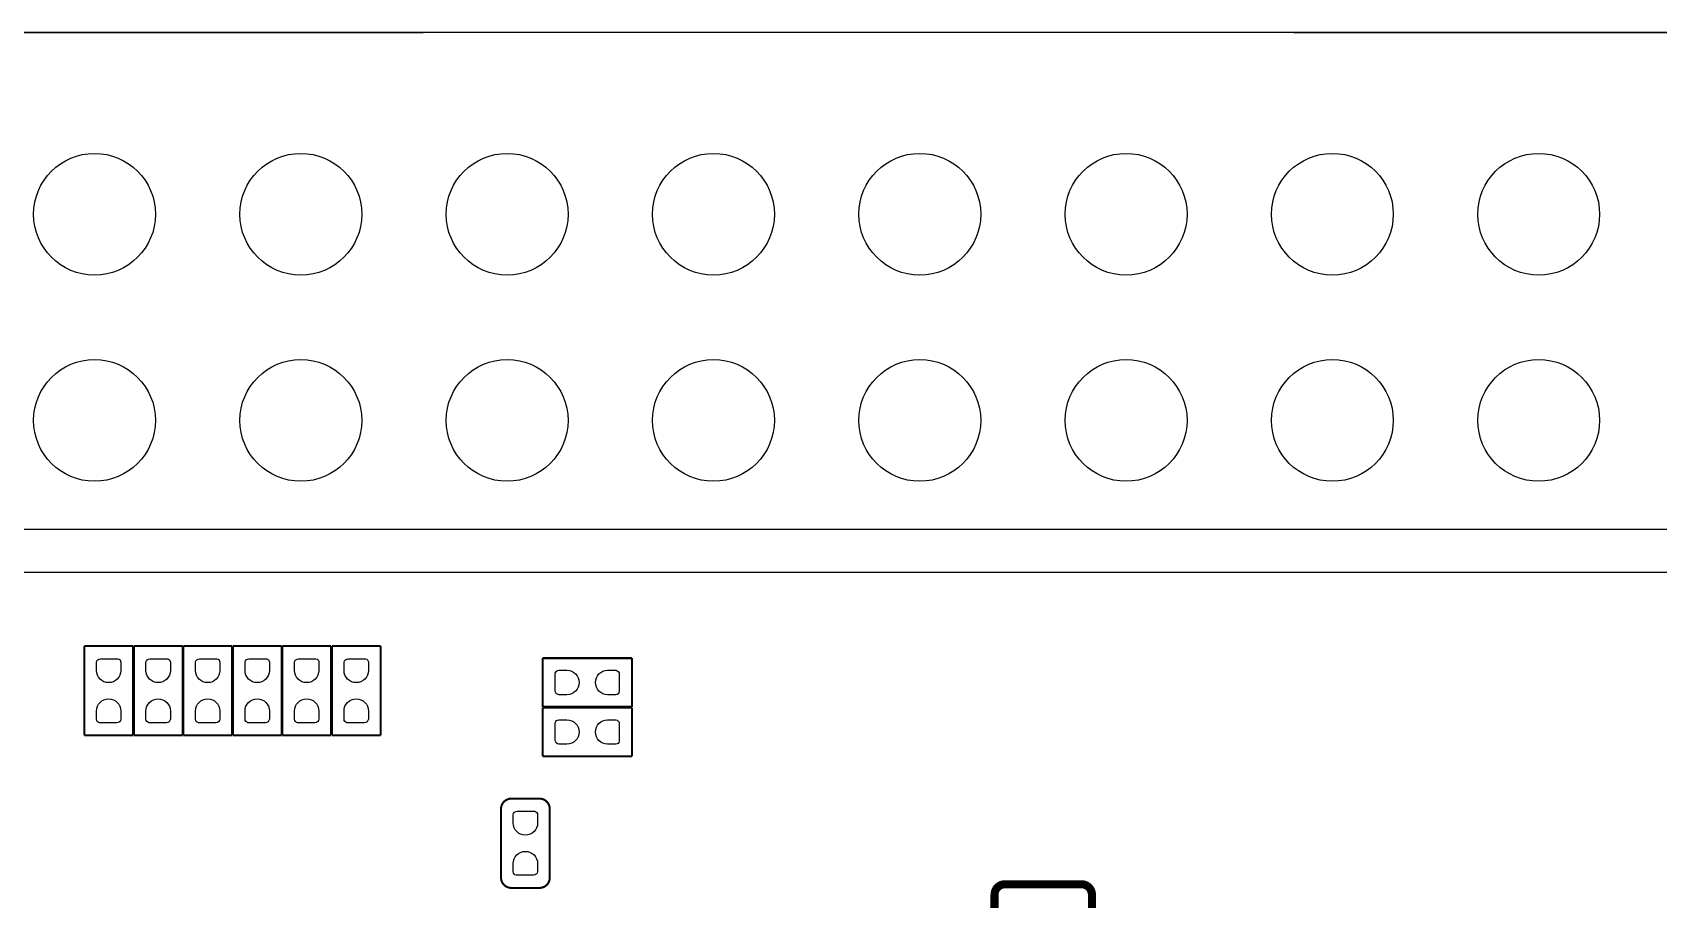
# Model space of a CAD drawing. Extents: x -10 to 106, y -8 to 52.
# Drawn here: x 40.36 to 60.38, y 41.12 to 51.8 of the extents above; entities that cross this region are included whole.
import ezdxf

# ---------------------------------------------------------------- set-up
doc = ezdxf.new("R2010")
doc.units = 0
for name, color, linetype in [('BG_OUTLINE', 1, 'CONTINUOUS'), ('PG_ASSEMBLY_BOTTOM', 12, 'CONTINUOUS'), ('PG_SILKSCREEN_BOTTOM', 7, 'CONTINUOUS'), ('PIN_BOTTOM', 240, 'CONTINUOUS')]:
    doc.layers.add(name, color=color, linetype=linetype)

msp = doc.modelspace()

# ---------------------------------------------------------------- linework, layer by layer
at = {"layer": 'BG_OUTLINE'}
for points in [[(55.892979, 51.799693), (5.391302, 51.799693, 0.414215), (3.359302, 49.767693), (3.359302, 10.492003)], [(55.892979, 51.799693), (90.324483, 51.799693, -0.414215), (92.356483, 49.767693), (92.356483, -2.168296, -0.414215), (90.324483, -4.200296), (5.391302, -4.200296, -0.414215), (3.359302, -2.168296), (3.359302, 3.061513)]]:
    msp.add_lwpolyline(points, format="xyb", dxfattribs=at)
msp.add_lwpolyline([(55.892979, 51.799693), (5.391302, 51.799693, 0.414215), (3.359302, 49.767693), (3.359302, 10.492003, 0.414203), (4.121302, 9.730003), (4.627194, 9.730003), (4.627194, 3.823513), (4.121302, 3.823513, 0.414217), (3.359302, 3.061513), (3.359302, -2.168296, 0.414215), (5.391302, -4.200296), (90.324483, -4.200296, 0.414215), (92.356483, -2.168296), (92.356483, 49.767693, 0.414215), (90.324483, 51.799693)], format="xyb", close=True, dxfattribs=at)
msp.add_lwpolyline([(6.3913, 51.799693), (45.171385, 51.799693)], dxfattribs=at)
at = {"layer": 'PG_ASSEMBLY_BOTTOM'}
msp.add_lwpolyline([(13.428574, 45.150507), (89.57879, 45.150507), (89.57879, 36.825707), (89.578586, 36.825707, 1.000018), (89.578586, 31.32549), (89.57879, 31.32549), (89.57879, 23.000691), (13.428574, 23.000691)], format="xyb", dxfattribs=at)
for points, const_width in [([(41.600399, 44.23791), (41.000401, 44.23791)], 0.0254), ([(41.000401, 44.23791), (41.000401, 43.13809)], 0.0254), ([(41.600399, 43.13809), (41.600399, 44.23791)], 0.0254), ([(42.209999, 44.23791), (41.610001, 44.23791)], 0.0254), ([(41.610001, 44.23791), (41.610001, 43.13809)], 0.0254), ([(42.209999, 43.13809), (42.209999, 44.23791)], 0.0254), ([(42.819599, 44.23791), (42.219601, 44.23791)], 0.0254), ([(42.219601, 44.23791), (42.219601, 43.13809)], 0.0254), ([(42.819599, 43.13809), (42.819599, 44.23791)], 0.0254), ([(42.829201, 44.23791), (42.829201, 43.13809)], 0.0254), ([(43.429199, 44.23791), (42.829201, 44.23791)], 0.0254), ([(43.429199, 43.13809), (43.429199, 44.23791)], 0.0254), ([(43.438801, 44.23791), (43.438801, 43.13809)], 0.0254), ([(44.038799, 44.23791), (43.438801, 44.23791)], 0.0254), ([(44.038799, 43.13809), (44.038799, 44.23791)], 0.0254), ([(44.648399, 44.23791), (44.048401, 44.23791)], 0.0254), ([(44.048401, 44.23791), (44.048401, 43.13809)], 0.0254), ([(44.648399, 43.13809), (44.648399, 44.23791)], 0.0254), ([(47.74311, 44.089599), (46.64329, 44.089599)], 0.0254), ([(46.64329, 44.089599), (46.64329, 43.489601)], 0.0254), ([(47.74311, 43.489601), (47.74311, 44.089599)], 0.0254), ([(46.64329, 43.489601), (47.74311, 43.489601)], 0.0254), ([(47.74311, 43.479999), (46.64329, 43.479999)], 0.0254), ([(46.64329, 43.479999), (46.64329, 42.880001)], 0.0254), ([(47.74311, 42.880001), (47.74311, 43.479999)], 0.0254), ([(41.000401, 43.13809), (41.600399, 43.13809)], 0.0254), ([(41.610001, 43.13809), (42.209999, 43.13809)], 0.0254), ([(42.219601, 43.13809), (42.819599, 43.13809)], 0.0254), ([(42.829201, 43.13809), (43.429199, 43.13809)], 0.0254), ([(43.438801, 43.13809), (44.038799, 43.13809)], 0.0254), ([(44.048401, 43.13809), (44.648399, 43.13809)], 0.0254), ([(46.64329, 42.880001), (47.74311, 42.880001)], 0.0254), ([(46.131099, 42.231462), (46.131099, 41.385363)], 0.0254), ([(46.604301, 42.358462), (46.258099, 42.358462)], 0.0254), ([(46.731301, 41.385363), (46.731301, 42.231462)], 0.0254), ([(46.258099, 41.258363), (46.604301, 41.258363)], 0.0254), ([(53.278989, 41.302889), (52.334211, 41.302889)], 0.1), ([(52.207211, 41.175889), (52.207211, 40.166493)], 0.1), ([(53.405989, 41.175889), (53.405989, 40.166493)], 0.1)]:
    msp.add_lwpolyline(points, dxfattribs=dict(at, const_width=const_width))
for points, const_width in [([(46.258099, 42.358462, 0.414175), (46.131099, 42.231462)], 0.0254), ([(46.731301, 42.231462, 0.414253), (46.604301, 42.358462)], 0.0254), ([(46.131099, 41.385363, 0.414135), (46.258099, 41.258363)], 0.0254), ([(46.604301, 41.258363, 0.414214), (46.731301, 41.385363)], 0.0254), ([(52.334211, 41.302889, 0.414448), (52.207211, 41.175889)], 0.1), ([(53.405989, 41.175889, 0.414448), (53.278989, 41.302889)], 0.1)]:
    msp.add_lwpolyline(points, format="xyb", dxfattribs=dict(at, const_width=const_width))
at = {"layer": 'PG_SILKSCREEN_BOTTOM'}
msp.add_lwpolyline([(89.428676, 45.675601), (39.428674, 45.675601)], dxfattribs=at)
at = {"layer": 'PIN_BOTTOM'}
for points in [[(41.150311, 43.938012), (41.150311, 44.039612, -0.376179), (41.1988, 44.082106), (41.4147, 44.082106, -0.366154), (41.450489, 44.039612), (41.450489, 43.938012, -0.999013)], [(41.759911, 43.938012), (41.759911, 44.039612, -0.376179), (41.8084, 44.082106), (42.0243, 44.082106, -0.366154), (42.060089, 44.039612), (42.060089, 43.938012, -0.999013)], [(42.369511, 43.938012), (42.369511, 44.039612, -0.376179), (42.418, 44.082106), (42.6339, 44.082106, -0.366154), (42.669689, 44.039612), (42.669689, 43.938012, -0.999013)], [(42.979111, 43.938012), (42.979111, 44.039612, -0.376179), (43.0276, 44.082106), (43.2435, 44.082106, -0.366154), (43.279289, 44.039612), (43.279289, 43.938012, -0.999013)], [(43.588711, 43.938012), (43.588711, 44.039612, -0.376179), (43.6372, 44.082106), (43.8531, 44.082106, -0.366154), (43.888889, 44.039612), (43.888889, 43.938012, -0.999013)], [(44.198311, 43.938012), (44.198311, 44.039612, -0.376179), (44.2468, 44.082106), (44.4627, 44.082106, -0.366154), (44.498489, 44.039612), (44.498489, 43.938012, -0.999013)], [(46.943188, 43.639511), (46.841588, 43.639511, -0.376179), (46.799094, 43.688), (46.799094, 43.9039, -0.366154), (46.841588, 43.939689), (46.943188, 43.939689, -0.999013)], [(47.443212, 43.939689), (47.544812, 43.939689, -0.376179), (47.587306, 43.8912), (47.587306, 43.6753, -0.366154), (47.544812, 43.639511), (47.443212, 43.639511, -0.999013)], [(41.450489, 43.437988), (41.450489, 43.336388, -0.376179), (41.402, 43.293894), (41.1861, 43.293894, -0.366154), (41.150311, 43.336388), (41.150311, 43.437988, -0.999013)], [(42.060089, 43.437988), (42.060089, 43.336388, -0.376179), (42.0116, 43.293894), (41.7957, 43.293894, -0.366154), (41.759911, 43.336388), (41.759911, 43.437988, -0.999013)], [(42.669689, 43.437988), (42.669689, 43.336388, -0.376179), (42.6212, 43.293894), (42.4053, 43.293894, -0.366154), (42.369511, 43.336388), (42.369511, 43.437988, -0.999013)], [(43.279289, 43.437988), (43.279289, 43.336388, -0.376179), (43.2308, 43.293894), (43.0149, 43.293894, -0.366154), (42.979111, 43.336388), (42.979111, 43.437988, -0.999013)], [(43.888889, 43.437988), (43.888889, 43.336388, -0.376179), (43.8404, 43.293894), (43.6245, 43.293894, -0.366154), (43.588711, 43.336388), (43.588711, 43.437988, -0.999013)], [(44.498489, 43.437988), (44.498489, 43.336388, -0.376179), (44.45, 43.293894), (44.2341, 43.293894, -0.366154), (44.198311, 43.336388), (44.198311, 43.437988, -0.999013)], [(46.943188, 43.029911), (46.841588, 43.029911, -0.376179), (46.799094, 43.0784), (46.799094, 43.2943, -0.366154), (46.841588, 43.330089), (46.943188, 43.330089, -0.999013)], [(47.443212, 43.330089), (47.544812, 43.330089, -0.376179), (47.587306, 43.2816), (47.587306, 43.0657, -0.366154), (47.544812, 43.029911), (47.443212, 43.029911, -0.999013)], [(46.28101, 42.058565), (46.28101, 42.160165, -0.376179), (46.329498, 42.202659), (46.545398, 42.202659, -0.366154), (46.581187, 42.160165), (46.581187, 42.058565, -0.999013)], [(46.581187, 41.55854), (46.581187, 41.45694, -0.376179), (46.532698, 41.414446), (46.316798, 41.414446, -0.366154), (46.28101, 41.45694), (46.28101, 41.55854, -0.999013)]]:
    msp.add_lwpolyline(points, format="xyb", close=True, dxfattribs=at)
for centre in [(41.126486, 49.559718), (43.666486, 49.559718), (46.206486, 49.559718), (48.746486, 49.559718), (51.286486, 49.559718), (53.826486, 49.559718), (56.366486, 49.559718), (58.906486, 49.559718), (41.126486, 47.019718), (43.666486, 47.019718), (46.206486, 47.019718), (48.746486, 47.019718), (51.286486, 47.019718), (53.826486, 47.019718), (56.366486, 47.019718), (58.906486, 47.019718)]:
    msp.add_circle(centre, 0.749999, dxfattribs=at)

doc.saveas('drawing.dxf')
